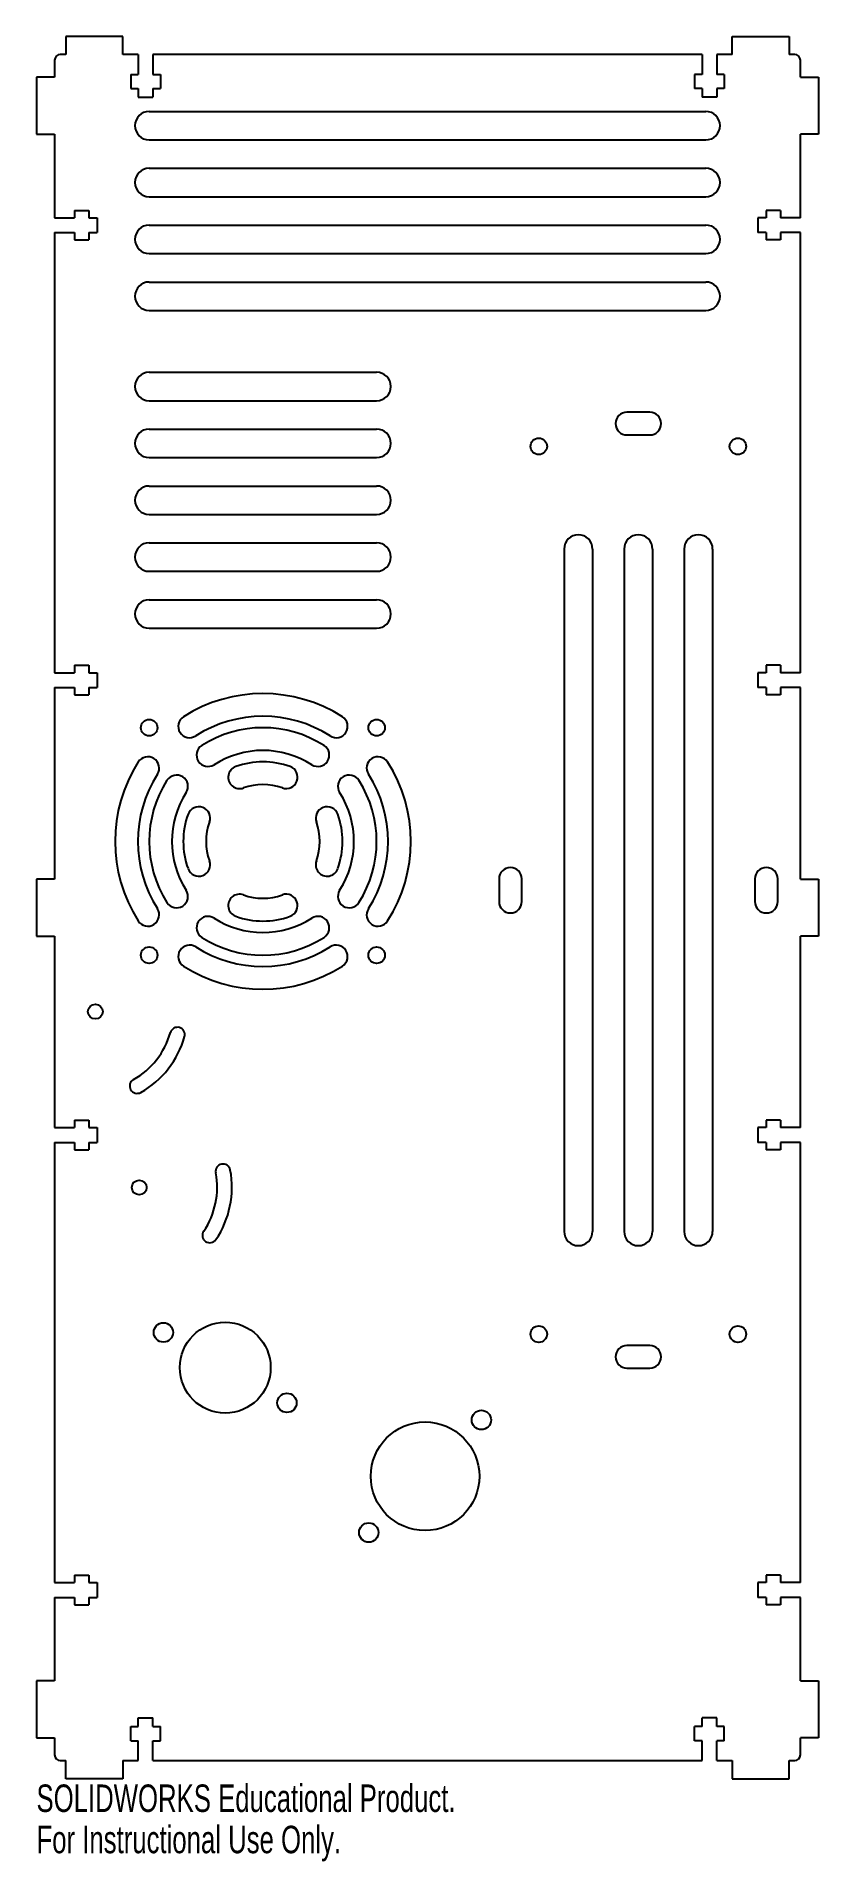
# Model space of a CAD drawing. Header units: millimetres. Extents: x -68 to 69, y -149 to 172.
import ezdxf

# ---------------------------------------------------------------- set-up
doc = ezdxf.new("R2010")
doc.units = ezdxf.units.MM
doc.styles.add('SLDTEXTSTYLE0', font='TXT', dxfattribs={"width": 0.7})

msp = doc.modelspace()

# ---------------------------------------------------------------- linework, layer by layer
at = {"color": 7, "linetype": 'Continuous', "lineweight": 25}
for p, q in [((-53.14, 172.38), (-63.14, 172.38)), ((-63.14, 172.38), (-63.14, 169.21)), ((-53.14, 169.21), (-53.14, 172.38)), ((54, 172.38), (64, 172.38)), ((54, 169.21), (54, 172.38)), ((64, 172.38), (64, 169.21)), ((-65.14, 168.21), (-65.14, 165.21)), ((-63.14, 169.21), (-64.14, 169.21)), ((-50.44, 169.21), (-53.14, 169.21)), ((-50.44, 169.21), (-50.44, 165.71)), ((48.7, 169.21), (-47.84, 169.21)), ((-47.84, 169.21), (-47.84, 165.71)), ((48.7, 169.21), (48.7, 165.71)), ((54, 169.21), (51.3, 169.21)), ((51.3, 169.21), (51.3, 165.71)), ((65, 169.21), (64, 169.21)), ((66, 165.21), (66, 168.21)), ((-65.14, 165.21), (-68.32, 165.21)), ((-68.32, 165.21), (-68.32, 155.21)), ((-51.74, 165.71), (-51.74, 163.21)), ((-51.74, 165.71), (-50.44, 165.71)), ((-47.84, 165.71), (-46.54, 165.71)), ((-46.54, 165.71), (-46.54, 163.21)), ((47.4, 165.71), (47.4, 163.21)), ((48.7, 165.71), (47.4, 165.71)), ((52.6, 165.71), (51.3, 165.71)), ((52.6, 165.71), (52.6, 163.21)), ((66, 165.21), (69.17, 165.21)), ((69.17, 165.21), (69.17, 155.21)), ((-51.74, 163.21), (-50.44, 163.21)), ((-50.44, 163.21), (-50.44, 161.71)), ((-50.44, 161.71), (-47.84, 161.71)), ((-47.84, 163.21), (-46.54, 163.21)), ((-47.84, 163.21), (-47.84, 161.71)), ((48.7, 163.21), (47.4, 163.21)), ((48.7, 163.21), (48.7, 161.71)), ((51.3, 161.71), (48.7, 161.71)), ((52.6, 163.21), (51.3, 163.21)), ((51.3, 163.21), (51.3, 161.71)), ((-48.51, 159.21), (49.36, 159.21)), ((-68.32, 155.21), (-65.14, 155.21)), ((-65.14, 155.21), (-65.14, 140.51)), ((-48.51, 154.21), (49.36, 154.21)), ((66, 140.51), (66, 155.21)), ((69.17, 155.21), (66, 155.21)), ((-48.51, 149.21), (49.36, 149.21)), ((-61.64, 141.81), (-61.64, 140.51)), ((-61.64, 141.81), (-59.14, 141.81)), ((-59.14, 141.81), (-59.14, 140.51)), ((-48.51, 144.21), (49.36, 144.21)), ((60, 141.81), (60, 140.51)), ((62.5, 141.81), (60, 141.81)), ((62.5, 141.81), (62.5, 140.51)), ((-65.14, 140.51), (-61.64, 140.51)), ((-59.14, 140.51), (-57.64, 140.51)), ((-57.64, 140.51), (-57.64, 137.91)), ((-48.51, 139.21), (49.36, 139.21)), ((58.5, 140.51), (58.5, 137.91)), ((60, 140.51), (58.5, 140.51)), ((66, 140.51), (62.5, 140.51)), ((-65.14, 137.91), (-61.64, 137.91)), ((-65.14, 137.91), (-65.14, 60.51)), ((-61.64, 137.91), (-61.64, 136.61)), ((-61.64, 136.61), (-59.14, 136.61)), ((-59.14, 137.91), (-57.64, 137.91)), ((-59.14, 137.91), (-59.14, 136.61)), ((60, 137.91), (58.5, 137.91)), ((60, 137.91), (60, 136.61)), ((62.5, 136.61), (60, 136.61)), ((66, 137.91), (62.5, 137.91)), ((62.5, 137.91), (62.5, 136.61)), ((66, 60.51), (66, 137.91)), ((-48.51, 134.21), (49.36, 134.21)), ((-48.51, 129.21), (49.36, 129.21)), ((-48.51, 124.21), (49.36, 124.21)), ((-48.51, 113.34), (-8.51, 113.34)), ((-48.51, 108.34), (-8.51, 108.34)), ((39.5, 106.31), (35.5, 106.31)), ((-48.51, 103.34), (-8.51, 103.34)), ((35.5, 102.31), (39.5, 102.31)), ((-48.51, 98.34), (-8.51, 98.34)), ((-48.51, 93.34), (-8.51, 93.34)), ((-48.51, 88.34), (-8.51, 88.34)), ((-48.51, 83.34), (-8.51, 83.34)), ((24.44, 82.26), (24.44, -37.74)), ((29.44, 82.26), (29.44, -37.74)), ((35, 82.26), (35, -37.74)), ((40, 82.26), (40, -37.74)), ((45.56, 82.26), (45.56, -37.74)), ((50.56, 82.26), (50.56, -37.74)), ((-48.51, 78.34), (-8.51, 78.34)), ((-48.51, 73.34), (-8.51, 73.34)), ((-48.51, 68.34), (-8.51, 68.34)), ((-61.64, 61.81), (-61.64, 60.51)), ((-61.64, 61.81), (-59.14, 61.81)), ((-59.14, 61.81), (-59.14, 60.51)), ((60, 61.81), (60, 60.51)), ((62.5, 61.81), (60, 61.81)), ((62.5, 61.81), (62.5, 60.51)), ((-65.14, 60.51), (-61.64, 60.51)), ((-65.14, 57.91), (-61.64, 57.91)), ((-65.14, 57.91), (-65.14, 24.21)), ((-61.64, 57.91), (-61.64, 56.61)), ((-59.14, 60.51), (-57.64, 60.51)), ((-59.14, 57.91), (-57.64, 57.91)), ((-59.14, 57.91), (-59.14, 56.61)), ((-57.64, 60.51), (-57.64, 57.91)), ((58.5, 60.51), (58.5, 57.91)), ((60, 60.51), (58.5, 60.51)), ((60, 57.91), (58.5, 57.91)), ((60, 57.91), (60, 56.61)), ((66, 60.51), (62.5, 60.51)), ((66, 57.91), (62.5, 57.91)), ((62.5, 57.91), (62.5, 56.61)), ((66, 24.21), (66, 57.91)), ((-61.64, 56.61), (-59.14, 56.61)), ((62.5, 56.61), (60, 56.61)), ((-65.14, 24.21), (-68.32, 24.21)), ((-68.32, 24.21), (-68.32, 14.21)), ((13, 24.26), (13, 20.26)), ((17, 20.26), (17, 24.26)), ((58, 24.26), (58, 20.26)), ((62, 20.26), (62, 24.26)), ((66, 24.21), (69.17, 24.21)), ((69.17, 24.21), (69.17, 14.21)), ((-68.32, 14.21), (-65.14, 14.21)), ((-65.14, 14.21), (-65.14, -19.49)), ((66, -19.49), (66, 14.21)), ((69.17, 14.21), (66, 14.21)), ((-61.64, -18.19), (-61.64, -19.49)), ((-61.64, -18.19), (-59.14, -18.19)), ((-59.14, -18.19), (-59.14, -19.49)), ((60, -18.19), (60, -19.49)), ((62.5, -18.19), (60, -18.19)), ((62.5, -18.19), (62.5, -19.49)), ((-65.14, -19.49), (-61.64, -19.49)), ((-65.14, -22.09), (-61.64, -22.09)), ((-65.14, -22.09), (-65.14, -99.49)), ((-61.64, -22.09), (-61.64, -23.39)), ((-59.14, -19.49), (-57.64, -19.49)), ((-59.14, -22.09), (-57.64, -22.09)), ((-59.14, -22.09), (-59.14, -23.39)), ((-57.64, -19.49), (-57.64, -22.09)), ((58.5, -19.49), (58.5, -22.09)), ((60, -19.49), (58.5, -19.49)), ((60, -22.09), (58.5, -22.09)), ((60, -22.09), (60, -23.39)), ((66, -19.49), (62.5, -19.49)), ((66, -22.09), (62.5, -22.09)), ((62.5, -22.09), (62.5, -23.39)), ((66, -99.49), (66, -22.09)), ((-61.64, -23.39), (-59.14, -23.39)), ((62.5, -23.39), (60, -23.39)), ((39.5, -57.79), (35.5, -57.79)), ((35.5, -61.79), (39.5, -61.79)), ((-61.64, -98.19), (-61.64, -99.49)), ((-61.64, -98.19), (-59.14, -98.19)), ((-59.14, -98.19), (-59.14, -99.49)), ((60, -98.19), (60, -99.49)), ((62.5, -98.19), (60, -98.19)), ((62.5, -98.19), (62.5, -99.49)), ((-65.14, -99.49), (-61.64, -99.49)), ((-65.14, -102.09), (-61.64, -102.09)), ((-65.14, -102.09), (-65.14, -116.79)), ((-61.64, -102.09), (-61.64, -103.39)), ((-59.14, -99.49), (-57.64, -99.49)), ((-59.14, -102.09), (-57.64, -102.09)), ((-59.14, -102.09), (-59.14, -103.39)), ((-57.64, -99.49), (-57.64, -102.09)), ((58.5, -99.49), (58.5, -102.09)), ((60, -99.49), (58.5, -99.49)), ((60, -102.09), (58.5, -102.09)), ((60, -102.09), (60, -103.39)), ((66, -99.49), (62.5, -99.49)), ((66, -102.09), (62.5, -102.09)), ((62.5, -102.09), (62.5, -103.39)), ((66, -116.79), (66, -102.09)), ((-61.64, -103.39), (-59.14, -103.39)), ((62.5, -103.39), (60, -103.39)), ((-65.14, -116.79), (-68.32, -116.79)), ((-68.32, -116.79), (-68.32, -126.79)), ((66, -116.79), (69.17, -116.79)), ((69.17, -116.79), (69.17, -126.79)), ((-51.74, -127.29), (-51.74, -124.79)), ((-51.74, -124.79), (-50.44, -124.79)), ((-50.44, -124.79), (-50.44, -123.29)), ((-50.44, -123.29), (-47.84, -123.29)), ((-47.84, -124.79), (-47.84, -123.29)), ((-47.84, -124.79), (-46.54, -124.79)), ((-46.54, -127.29), (-46.54, -124.79)), ((47.4, -127.29), (47.4, -124.79)), ((48.7, -124.79), (47.4, -124.79)), ((48.7, -124.79), (48.7, -123.29)), ((51.3, -123.29), (48.7, -123.29)), ((51.3, -124.79), (51.3, -123.29)), ((52.6, -124.79), (51.3, -124.79)), ((52.6, -127.29), (52.6, -124.79)), ((-68.32, -126.79), (-65.14, -126.79)), ((-65.14, -126.79), (-65.14, -129.79)), ((-51.74, -127.29), (-50.44, -127.29)), ((-50.44, -130.79), (-50.44, -127.29)), ((-47.84, -127.29), (-46.54, -127.29)), ((-47.84, -130.79), (-47.84, -127.29)), ((48.7, -127.29), (47.4, -127.29)), ((48.7, -130.79), (48.7, -127.29)), ((52.6, -127.29), (51.3, -127.29)), ((51.3, -130.79), (51.3, -127.29)), ((66, -129.79), (66, -126.79)), ((69.17, -126.79), (66, -126.79)), ((-64.14, -130.79), (-63.14, -130.79)), ((-63.14, -133.97), (-63.14, -130.79)), ((-53.14, -130.79), (-53.14, -133.97)), ((-53.14, -130.79), (-50.44, -130.79)), ((-47.84, -130.79), (48.7, -130.79)), ((51.3, -130.79), (54, -130.79)), ((54, -130.79), (54, -133.97)), ((64, -133.97), (64, -130.79)), ((64, -130.79), (65, -130.79)), ((-53.14, -133.97), (-63.14, -133.97)), ((54, -133.97), (64, -133.97))]:
    msp.add_line(p, q, dxfattribs=at)
for centre, radius in [((20, 100.31), 1.45), ((55, 100.31), 1.45), ((-48.51, 50.84), 1.45), ((-8.51, 50.84), 1.45), ((-48.51, 10.84), 1.45), ((-8.51, 10.84), 1.45), ((-57.97, 0.92), 1.3), ((-50.26, -30.01), 1.3), ((-46.01, -55.5), 1.7), ((-35.14, -61.69), 7.99), ((20, -55.79), 1.45), ((55, -55.79), 1.45), ((-24.28, -67.88), 1.7), ((9.9, -70.89), 1.7), ((0, -80.79), 9.55), ((-9.9, -90.69), 1.7)]:
    msp.add_circle(centre, radius, dxfattribs=at)
for centre, radius, start, end in [((-64.14, 168.21), 1, 90, 180), ((65, 168.21), 1, 0, 90), ((-48.51, 156.71), 2.5, 90, 270), ((49.36, 156.71), 2.5, 270, 90), ((-48.51, 146.71), 2.5, 90, 270), ((49.36, 146.71), 2.5, 270, 90), ((-48.51, 136.71), 2.5, 90, 270), ((49.36, 136.71), 2.5, 270, 90), ((-48.51, 126.71), 2.5, 90, 270), ((49.36, 126.71), 2.5, 270, 90), ((-48.51, 110.84), 2.5, 90, 270), ((-8.51, 110.84), 2.5, 270, 90), ((35.5, 104.31), 2, 90, 270), ((39.5, 104.31), 2, 270, 90), ((-48.51, 100.84), 2.5, 90, 270), ((-8.51, 100.84), 2.5, 270, 90), ((-48.51, 90.84), 2.5, 90, 270), ((-8.51, 90.84), 2.5, 270, 90), ((26.94, 82.26), 2.5, 0, 180), ((37.5, 82.26), 2.5, 0, 180), ((48.06, 82.26), 2.5, 0, 180), ((-48.51, 80.84), 2.5, 90, 270), ((-8.51, 80.84), 2.5, 270, 90), ((-48.51, 70.84), 2.5, 90, 270), ((-8.51, 70.84), 2.5, 270, 90), ((-28.51, 30.84), 26, 57.5, 122.5), ((-41.4, 51.08), 2, 122.5, 302.5), ((-28.51, 30.84), 22, 57.5, 122.5), ((-15.61, 51.08), 2, 237.5, 57.5), ((-28.51, 30.84), 20, 57.5, 122.5), ((-48.75, 43.73), 2, 327.5, 147.5), ((-38.18, 46.02), 2, 122.5, 302.5), ((-28.51, 30.84), 16, 57.5, 122.5), ((-18.84, 46.02), 2, 237.5, 57.5), ((-8.27, 43.73), 2, 32.5, 212.5), ((-28.51, 30.84), 26, 147.5, 212.5), ((-28.51, 30.84), 22, 147.5, 212.5), ((-43.69, 40.51), 2, 327.5, 147.5), ((-32.61, 42.12), 2, 110, 290), ((-28.51, 30.84), 14, 70, 110), ((-24.4, 42.12), 2, 250, 70), ((-13.33, 40.51), 2, 32.5, 212.5), ((-28.51, 30.84), 22, 327.5, 32.5), ((-28.51, 30.84), 26, 327.5, 32.5), ((-28.51, 30.84), 20, 147.5, 212.5), ((-28.51, 30.84), 16, 147.5, 212.5), ((-28.51, 30.84), 10, 70, 110), ((-28.51, 30.84), 16, 327.5, 32.5), ((-28.51, 30.84), 20, 327.5, 32.5), ((-28.51, 30.84), 14, 160, 200), ((-39.78, 34.94), 2, 340, 160), ((-17.23, 34.94), 2, 20, 200), ((-28.51, 30.84), 14, 340, 20), ((-28.51, 30.84), 10, 160, 200), ((-28.51, 30.84), 10, 340, 20), ((-39.78, 26.73), 2, 200, 20), ((-17.23, 26.73), 2, 160, 340), ((15, 24.26), 2, 0, 180), ((60, 24.26), 2, 0, 180), ((-43.69, 21.17), 2, 212.5, 32.5), ((-32.61, 19.56), 2, 70, 250), ((-28.51, 30.84), 10, 250, 290), ((-24.4, 19.56), 2, 290, 110), ((-13.33, 21.17), 2, 147.5, 327.5), ((15, 20.26), 2, 180, 0), ((60, 20.26), 2, 180, 0), ((-48.75, 17.94), 2, 212.5, 32.5), ((-38.18, 15.66), 2, 57.5, 237.5), ((-28.51, 30.84), 16, 237.5, 302.5), ((-28.51, 30.84), 14, 250, 290), ((-18.84, 15.66), 2, 302.5, 122.5), ((-8.27, 17.94), 2, 147.5, 327.5), ((-28.51, 30.84), 20, 237.5, 302.5), ((-41.4, 10.6), 2, 57.5, 237.5), ((-28.51, 30.84), 22, 237.5, 302.5), ((-15.61, 10.6), 2, 302.5, 122.5), ((-28.51, 30.84), 26, 237.5, 302.5), ((-57.97, 0.92), 13.7, 299.3265, 344.3265), ((-43.53, -3.14), 1.3, 344.3265, 164.3265), ((-57.97, 0.92), 16.3, 299.3265, 344.3265), ((-50.63, -12.16), 1.3, 119.3265, 299.3265), ((-50.26, -30.01), 13.7, 325.8173, 10.8173), ((-35.52, -27.19), 1.3, 10.8173, 190.8173), ((-50.26, -30.01), 16.3, 325.8173, 10.8173), ((-37.85, -38.43), 1.3, 145.8173, 325.8173), ((26.94, -37.74), 2.5, 180, 0), ((37.5, -37.74), 2.5, 180, 0), ((48.06, -37.74), 2.5, 180, 0), ((35.5, -59.79), 2, 90, 270), ((39.5, -59.79), 2, 270, 90), ((-64.14, -129.79), 1, 180, 270), ((65, -129.79), 1, 270, 0)]:
    msp.add_arc(centre, radius, start, end, dxfattribs=at)

# ---------------------------------------------------------------- texts
at = {"color": 7, "linetype": 'Continuous', "char_height": 4.8336, "attachment_point": 1, "style": 'SLDTEXTSTYLE0'}
for s, insert in [('SOLIDWORKS Educational Product.', (-68.32, -134.99)), ('For Instructional Use Only.', (-68.32, -142.24))]:
    msp.add_mtext(s, dxfattribs=dict(at, insert=insert))

doc.saveas('drawing.dxf')
